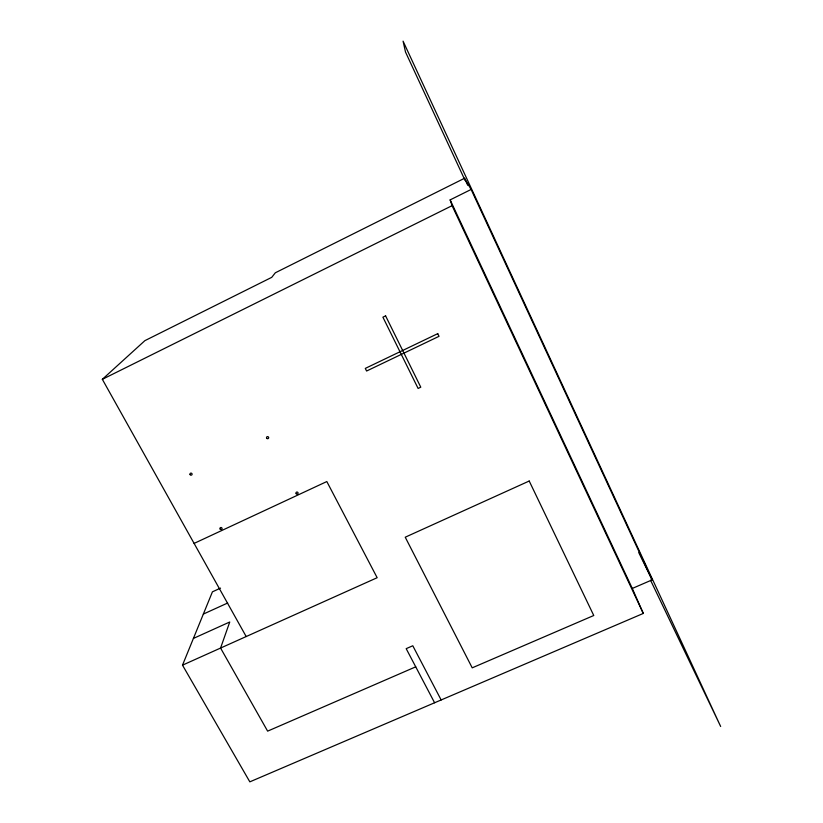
<?xml version="1.0" encoding="UTF-8"?>
<svg xmlns="http://www.w3.org/2000/svg" width="823" height="823" viewBox="0 0 823 823"><rect width="100%" height="100%" fill="white"/><g stroke="black" fill="none" stroke-linecap="round" stroke-linejoin="round"><path stroke-width="1.23" d="M632.301 588.445L652.104 579.886L471.116 189.455L450.15 199.886L632.301 588.445L643.298 613.433L249.832 781.85L182.5 665.159L212.427 591.83L220.543 588.116M246.19 636.549L102.34 379.321L144.889 340.65L271.744 277.341L275.324 272.783L464.501 178.293L471.116 189.455M102.34 379.321L452.084 205.668L450.15 199.886M194.105 543.406L326.824 481.548L377.16 577.715L182.5 665.159M203.343 614.081L227.673 603.012M193.415 638.422L229.751 621.993L220.574 648.061L267.629 731.143L415.728 666.836M434.595 702.76L406.181 648.658L412.786 645.767L441.149 699.962M638.802 552.675L652.104 579.886M452.084 205.668L643.298 613.433M464.501 178.293L467.742 185.288M465.005 180.288L405.513 52.055L403.075 41.15L720.66 726.472L650.499 580.122M385.596 315.867L382.901 317.174L418.115 388.456L420.779 387.191L385.596 315.867M437.743 333.654L365.289 368.406L366.595 371.019L439.04 336.319L437.743 333.654M529.21 481.023L405.235 537.203L472.217 667.844L593.764 615.501L529.21 481.023M190.113 474.634A1.09 1.018 26.7 0 0 191.975 474.676A1.09 1.018 26.7 0 0 190.987 473.102A1.09 1.018 26.7 0 0 190.113 474.634M220.173 529.086A1.07 0.998 20.9 0 0 221.994 528.942A1.07 0.998 20.9 0 0 220.883 527.502A1.07 0.998 20.9 0 0 220.173 529.086M296.218 493.728A1.08 1.029 15.7 0 0 298.039 493.399A1.08 1.029 15.7 0 0 296.784 492.051A1.08 1.029 15.7 0 0 296.218 493.728M266.724 438.268A1.09 1.049 22.9 0 0 268.586 438.114A1.09 1.049 22.9 0 0 267.465 436.612A1.09 1.049 22.9 0 0 266.724 438.268"/></g></svg>
